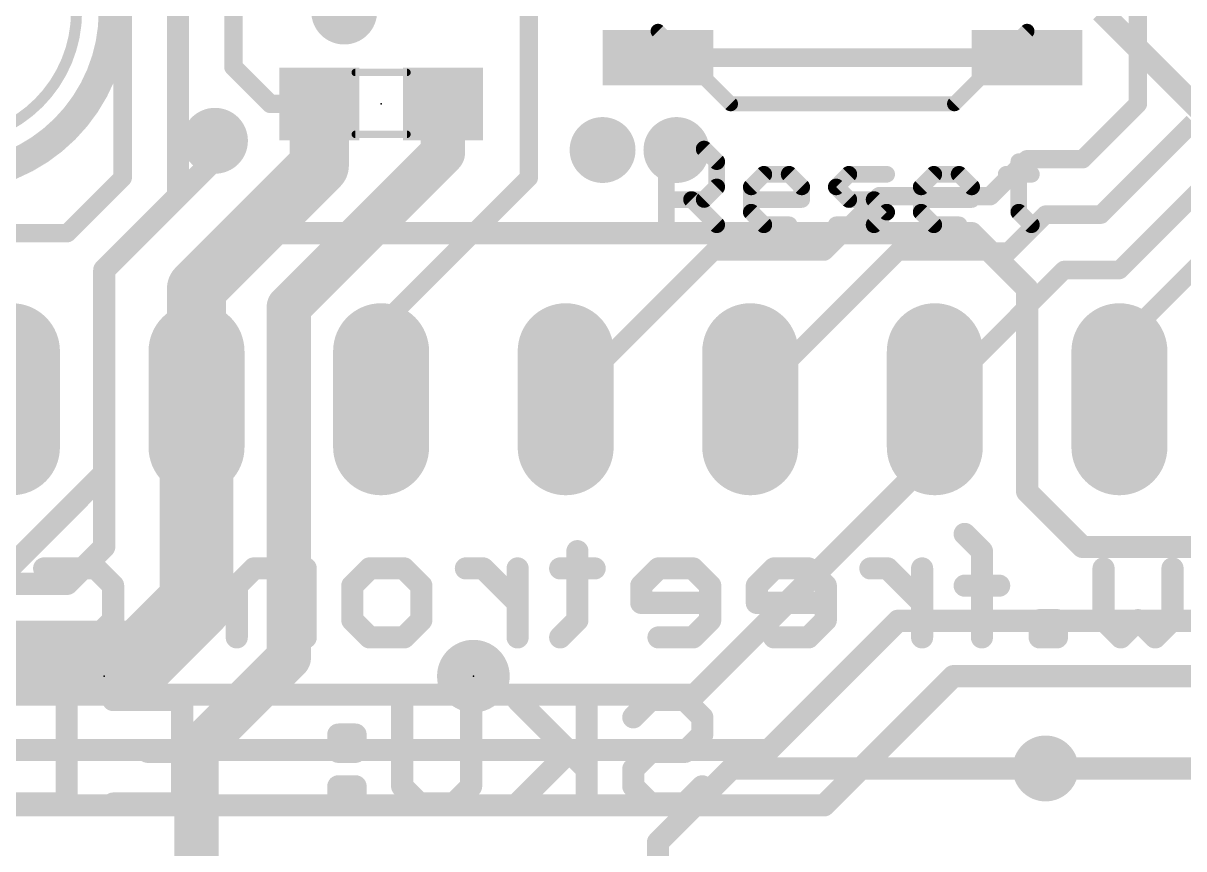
# Model space of a CAD drawing. Extents: x -0.08 to 2.71, y -0.01 to 2.11.
# Drawn here: x 1.756 to 2.385, y 0.547 to 0.994 of the extents above; entities that cross this region are included whole.
import ezdxf

# ---------------------------------------------------------------- set-up
doc = ezdxf.new("R2010")
doc.units = 0
for name, color, linetype in [('1', 14, 'CONTINUOUS'), ('16', 174, 'CONTINUOUS'), ('17', 94, 'CONTINUOUS'), ('18', 94, 'CONTINUOUS'), ('21', 251, 'CONTINUOUS'), ('22', 2, 'CONTINUOUS'), ('23', 178, 'CONTINUOUS'), ('51', 54, 'CONTINUOUS')]:
    doc.layers.add(name, color=color, linetype=linetype)

# ---------------------------------------------------------------- blocks, each defined once
blk = doc.blocks.new('RECT')
blk.add_solid([(-0.5, -0.5), (0.5, -0.5), (-0.5, 0.5), (0.5, 0.5)])
blk = doc.blocks.new('LONGP100')
at = {"const_width": 1}
blk.add_lwpolyline([(-0.5, 0), (0.5, 0)], dxfattribs=at)
at = {"const_width": 0.5}
for points in [[(-0.5, 0.25, 1), (-0.5, -0.25)], [(0.5, -0.25, 1), (0.5, 0.25)]]:
    blk.add_lwpolyline(points, format="xyb", dxfattribs=at)
blk = doc.blocks.new('PIE')
at = {"const_width": 0.5}
blk.add_lwpolyline([(0, -0.25, 1), (0, 0.25, 1), (0, -0.25)], format="xyb", dxfattribs=at)
blk = doc.blocks.new('ROUNDV')
at = {"const_width": 0.5}
blk.add_lwpolyline([(0, -0.25, 1), (0, 0.25, 1), (0, -0.25)], format="xyb", dxfattribs=at)

msp = doc.modelspace()

# ---------------------------------------------------------------- linework, layer by layer
at = {"layer": '1'}
for points, const_width in [([(2.03, 0.91), (2.03, 1.23)], 0.01), ([(2.36, 0.95), (2.36, 1.18)], 0.01), ([(1.81, 0.91), (1.81, 1.17)], 0.01), ([(1.84, 0.93), (1.84, 1.15)], 0.012), ([(1.87, 0.97), (1.87, 1.13)], 0.01), ([(1.89, 0.95), (1.87, 0.97)], 0.01), ([(2.1, 0.975), (2.3, 0.975)], 0.01), ([(1.916535, 0.916535), (1.916535, 0.95)], 0.032), ([(1.983465, 0.923465), (1.983465, 0.95)], 0.024), ([(1.916535, 0.95), (1.89, 0.95)], 0.01), ([(2.33, 0.92), (2.36, 0.95)], 0.01), ([(2.34, 0.89), (2.39, 0.94)], 0.01), ([(1.84, 0.9), (1.84, 0.93)], 0.012), ([(1.84, 0.93), (1.86, 0.93)], 0.012), ([(1.85, 0.85), (1.916535, 0.916535)], 0.032), ([(1.9, 0.84), (1.983465, 0.923465)], 0.024), ([(2.35, 0.86), (2.42, 0.93)], 0.01), ([(2.28, 0.9), (2.3, 0.92)], 0.01), ([(2.3, 0.92), (2.33, 0.92)], 0.01), ([(2.45, 0.92), (2.35, 0.82)], 0.01), ([(1.78, 0.88), (1.81, 0.91)], 0.01), ([(1.95, 0.83), (2.03, 0.91)], 0.01), ([(1.8, 0.86), (1.84, 0.9)], 0.012), ([(2.19, 0.87), (2.22, 0.9)], 0.01), ([(2.22, 0.9), (2.28, 0.9)], 0.01), ([(2.29, 0.87), (2.31, 0.89)], 0.01), ([(2.31, 0.89), (2.34, 0.89)], 0.01), ([(1.48, 0.88), (1.78, 0.88)], 0.01), ([(2.05, 0.79), (2.13, 0.87)], 0.01), ([(2.13, 0.87), (2.19, 0.87)], 0.01), ([(2.15, 0.79), (2.23, 0.87)], 0.01), ([(2.23, 0.87), (2.29, 0.87)], 0.01), ([(1.8, 0.71), (1.8, 0.86)], 0.012), ([(1.85, 0.79), (1.85, 0.85)], 0.032), ([(2.25, 0.79), (2.32, 0.86)], 0.01), ([(2.32, 0.86), (2.35, 0.86)], 0.01), ([(1.9, 0.65), (1.9, 0.84)], 0.024), ([(1.95, 0.79), (1.95, 0.83)], 0.01), ([(2.35, 0.82), (2.35, 0.79)], 0.01), ([(1.85, 0.68), (1.85, 0.79)], 0.04), ([(1.78, 0.69), (1.8, 0.71)], 0.012), ([(1.82, 0.65), (1.85, 0.68)], 0.04), ([(1.68, 0.69), (1.78, 0.69)], 0.012), ([(1.7, 0.65), (1.82, 0.65)], 0.04), ([(1.85, 0.6), (1.9, 0.65)], 0.024), ([(1.85, 0.49), (1.85, 0.6)], 0.024), ([(2.1, 0.55), (2.14, 0.59)], 0.012), ([(2.14, 0.59), (2.31, 0.59)], 0.012), ([(2.1, 0.43), (2.1, 0.55)], 0.012)]:
    msp.add_lwpolyline(points, dxfattribs=dict(at, const_width=const_width))
for points, const_width in [([(1.871768, 0.971768, 1), (1.868232, 0.968232)], 0.005), ([(2.1, 0.9775, 1), (2.1, 0.9725)], 0.005), ([(2.3, 0.9725, 1), (2.3, 0.9775)], 0.005), ([(1.8675, 0.97, 1), (1.8725, 0.97)], 0.005), ([(1.924535, 0.95, 1), (1.908535, 0.95)], 0.016), ([(1.989465, 0.95, 1), (1.977465, 0.95)], 0.012), ([(1.89, 0.9525, 1), (1.89, 0.9475)], 0.005), ([(1.888232, 0.948232, 1), (1.891768, 0.951768)], 0.005), ([(1.916535, 0.9475, 1), (1.916535, 0.9525)], 0.005), ([(2.3575, 0.95, 1), (2.3625, 0.95)], 0.005), ([(2.361768, 0.948232, 1), (2.358232, 0.951768)], 0.005), ([(1.843, 0.93, 1), (1.837, 0.93)], 0.006), ([(1.84, 0.933, 1), (1.84, 0.927)], 0.006), ([(1.837, 0.93, 1), (1.843, 0.93)], 0.006), ([(1.86, 0.927, 1), (1.86, 0.933)], 0.006), ([(1.922192, 0.910879, 1), (1.910879, 0.922192)], 0.016), ([(1.987707, 0.919222, 1), (1.979222, 0.927707)], 0.012), ([(1.908535, 0.916535, 1), (1.924535, 0.916535)], 0.016), ([(1.977465, 0.923465, 1), (1.989465, 0.923465)], 0.012), ([(2.3, 0.9225, 1), (2.3, 0.9175)], 0.005), ([(2.301768, 0.918232, 1), (2.298232, 0.921768)], 0.005), ([(2.33, 0.9175, 1), (2.33, 0.9225)], 0.005), ([(2.328232, 0.921768, 1), (2.331768, 0.918232)], 0.005), ([(1.8075, 0.91, 1), (1.8125, 0.91)], 0.005), ([(1.811768, 0.908232, 1), (1.808232, 0.911768)], 0.005), ([(2.0275, 0.91, 1), (2.0325, 0.91)], 0.005), ([(2.031768, 0.908232, 1), (2.028232, 0.911768)], 0.005), ([(1.842121, 0.897879, 1), (1.837879, 0.902121)], 0.006), ([(1.837, 0.9, 1), (1.843, 0.9)], 0.006), ([(2.22, 0.9025, 1), (2.22, 0.8975)], 0.005), ([(2.221768, 0.898232, 1), (2.218232, 0.901768)], 0.005), ([(2.278232, 0.901768, 1), (2.281768, 0.898232)], 0.005), ([(2.28, 0.8975, 1), (2.28, 0.9025)], 0.005), ([(2.31, 0.8925, 1), (2.31, 0.8875)], 0.005), ([(2.311768, 0.888232, 1), (2.308232, 0.891768)], 0.005), ([(2.338232, 0.891768, 1), (2.341768, 0.888232)], 0.005), ([(2.34, 0.8875, 1), (2.34, 0.8925)], 0.005), ([(1.778232, 0.881768, 1), (1.781768, 0.878232)], 0.005), ([(1.78, 0.8775, 1), (1.78, 0.8825)], 0.005), ([(2.13, 0.8725, 1), (2.13, 0.8675)], 0.005), ([(2.131768, 0.868232, 1), (2.128232, 0.871768)], 0.005), ([(2.188232, 0.871768, 1), (2.191768, 0.868232)], 0.005), ([(2.19, 0.8675, 1), (2.19, 0.8725)], 0.005), ([(2.23, 0.8725, 1), (2.23, 0.8675)], 0.005), ([(2.231768, 0.868232, 1), (2.228232, 0.871768)], 0.005), ([(2.288232, 0.871768, 1), (2.291768, 0.868232)], 0.005), ([(2.29, 0.8675, 1), (2.29, 0.8725)], 0.005), ([(1.803, 0.86, 1), (1.797, 0.86)], 0.006), ([(1.797879, 0.862121, 1), (1.802121, 0.857879)], 0.006), ([(1.858, 0.85, 1), (1.842, 0.85)], 0.016), ([(1.844343, 0.855657, 1), (1.855657, 0.844343)], 0.016), ([(2.32, 0.8625, 1), (2.32, 0.8575)], 0.005), ([(2.321768, 0.858232, 1), (2.318232, 0.861768)], 0.005), ([(2.348232, 0.861768, 1), (2.351768, 0.858232)], 0.005), ([(2.35, 0.8575, 1), (2.35, 0.8625)], 0.005), ([(1.895757, 0.844243, 1), (1.904243, 0.835757)], 0.012), ([(1.906, 0.84, 1), (1.894, 0.84)], 0.012), ([(1.9525, 0.83, 1), (1.9475, 0.83)], 0.005), ([(1.948232, 0.831768, 1), (1.951768, 0.828232)], 0.005), ([(2.3525, 0.82, 1), (2.3475, 0.82)], 0.005), ([(2.348232, 0.821768, 1), (2.351768, 0.818232)], 0.005), ([(1.86, 0.79, 1), (1.84, 0.79)], 0.02), ([(1.842, 0.79, 1), (1.858, 0.79)], 0.016), ([(1.9475, 0.79, 1), (1.9525, 0.79)], 0.005), ([(2.048232, 0.791768, 1), (2.051768, 0.788232)], 0.005), ([(2.148232, 0.791768, 1), (2.151768, 0.788232)], 0.005), ([(2.248232, 0.791768, 1), (2.251768, 0.788232)], 0.005), ([(2.3475, 0.79, 1), (2.3525, 0.79)], 0.005), ([(1.797, 0.71, 1), (1.803, 0.71)], 0.006), ([(1.802121, 0.707879, 1), (1.797879, 0.712121)], 0.006), ([(1.857071, 0.672929, 1), (1.842929, 0.687071)], 0.02), ([(1.777879, 0.692121, 1), (1.782121, 0.687879)], 0.006), ([(1.78, 0.687, 1), (1.78, 0.693)], 0.006), ([(1.84, 0.68, 1), (1.86, 0.68)], 0.02), ([(1.812929, 0.657071, 1), (1.827071, 0.642929)], 0.02), ([(1.82, 0.64, 1), (1.82, 0.66)], 0.02), ([(1.904243, 0.645757, 1), (1.895757, 0.654243)], 0.012), ([(1.894, 0.65, 1), (1.906, 0.65)], 0.012), ([(1.845757, 0.604243, 1), (1.854243, 0.595757)], 0.012), ([(1.856, 0.6, 1), (1.844, 0.6)], 0.012), ([(2.14, 0.593, 1), (2.14, 0.587)], 0.006), ([(2.142121, 0.587879, 1), (2.137879, 0.592121)], 0.006), ([(2.31, 0.587, 1), (2.31, 0.593)], 0.006), ([(2.103, 0.55, 1), (2.097, 0.55)], 0.006), ([(2.097879, 0.552121, 1), (2.102121, 0.547879)], 0.006)]:
    msp.add_lwpolyline(points, format="xyb", dxfattribs=dict(at, const_width=const_width))
at = {"layer": '16', "const_width": 0.012}
for points in [[(2.34, 1), (2.54, 0.8)], [(1.86, 0.93), (1.86, 0.92)], [(1.86, 0.92), (1.8, 0.86)], [(1.85, 0.85), (1.88, 0.88)], [(1.88, 0.88), (2.27, 0.88)], [(2.27, 0.88), (2.3, 0.85)], [(1.8, 0.86), (1.8, 0.75)], [(1.85, 0.79), (1.85, 0.85)], [(2.3, 0.85), (2.3, 0.74)], [(2.25, 0.76), (2.25, 0.79)], [(2.12, 0.63), (2.25, 0.76)], [(1.8, 0.75), (1.71, 0.66)], [(2.3, 0.74), (2.33, 0.71)], [(2.33, 0.71), (2.48, 0.71)], [(2.16, 0.6), (2.23, 0.67)], [(2.23, 0.67), (2.5, 0.67)], [(2.19, 0.57), (2.26, 0.64)], [(2.26, 0.64), (2.52, 0.64)], [(1.52, 0.63), (2.12, 0.63)], [(1.51, 0.6), (2.16, 0.6)], [(2.31, 0.59), (2.52, 0.59)], [(1.5, 0.57), (2.19, 0.57)]]:
    msp.add_lwpolyline(points, dxfattribs=at)
at = {"layer": '16', "const_width": 0.006}
for points in [[(1.863, 0.93, 1), (1.857, 0.93)], [(1.862121, 0.917879, 1), (1.857879, 0.922121)], [(1.857, 0.92, 1), (1.863, 0.92)], [(1.88, 0.883, 1), (1.88, 0.877)], [(1.882121, 0.877879, 1), (1.877879, 0.882121)], [(2.272121, 0.882121, 1), (2.267879, 0.877879)], [(2.27, 0.877, 1), (2.27, 0.883)], [(1.803, 0.86, 1), (1.797, 0.86)], [(1.797879, 0.862121, 1), (1.802121, 0.857879)], [(1.853, 0.85, 1), (1.847, 0.85)], [(2.303, 0.85, 1), (2.297, 0.85)], [(1.847879, 0.852121, 1), (1.852121, 0.847879)], [(2.297879, 0.847879, 1), (2.302121, 0.852121)], [(1.847, 0.79, 1), (1.853, 0.79)], [(2.253, 0.79, 1), (2.247, 0.79)], [(2.247, 0.76, 1), (2.253, 0.76)], [(2.252121, 0.757879, 1), (2.247879, 0.762121)], [(1.802121, 0.747879, 1), (1.797879, 0.752121)], [(1.797, 0.75, 1), (1.803, 0.75)], [(2.302121, 0.742121, 1), (2.297879, 0.737879)], [(2.297, 0.74, 1), (2.303, 0.74)], [(2.33, 0.713, 1), (2.33, 0.707)], [(2.327879, 0.707879, 1), (2.332121, 0.712121)], [(2.23, 0.673, 1), (2.23, 0.667)], [(2.232121, 0.667879, 1), (2.227879, 0.672121)], [(2.26, 0.643, 1), (2.26, 0.637)], [(2.262121, 0.637879, 1), (2.257879, 0.642121)], [(2.117879, 0.632121, 1), (2.122121, 0.627879)], [(2.12, 0.627, 1), (2.12, 0.633)], [(2.157879, 0.602121, 1), (2.162121, 0.597879)], [(2.16, 0.597, 1), (2.16, 0.603)], [(2.31, 0.593, 1), (2.31, 0.587)], [(2.187879, 0.572121, 1), (2.192121, 0.567879)], [(2.19, 0.567, 1), (2.19, 0.573)]]:
    msp.add_lwpolyline(points, format="xyb", dxfattribs=at)
at = {"layer": '21'}
for points, const_width in [([(1.715, 0.91, 1), (1.715, 1.09)], 0.016), ([(1.715, 0.93, 1), (1.715, 1.07)], 0.006), ([(2.13937, 0.952, 1), (2.13937, 0.948)], 0.004), ([(2.26063, 0.948, 1), (2.26063, 0.952)], 0.004), ([(2.10675, 0.925535, 1), (2.10225, 0.925535)], 0.0045), ([(2.1045, 0.927785, 1), (2.1045, 0.923285)], 0.0045), ([(2.126608, 0.927126, 1), (2.123426, 0.923944)], 0.0045), ([(2.125017, 0.923285, 1), (2.125017, 0.927785)], 0.0045), ([(2.134107, 0.918696, 1), (2.129607, 0.918696)], 0.0045), ([(2.130266, 0.917105, 1), (2.133448, 0.920287)], 0.0045), ([(2.297746, 0.918696, 1), (2.293246, 0.918696)], 0.0045), ([(2.157378, 0.914107, 1), (2.157378, 0.909607)], 0.0045), ([(2.158969, 0.910266, 1), (2.155787, 0.913448)], 0.0045), ([(2.172648, 0.913448, 1), (2.169466, 0.910266)], 0.0045), ([(2.171057, 0.909607, 1), (2.171057, 0.914107)], 0.0045), ([(2.203418, 0.914107, 1), (2.203418, 0.909607)], 0.0045), ([(2.205009, 0.910266, 1), (2.201827, 0.913448)], 0.0045), ([(2.223935, 0.909607, 1), (2.223935, 0.914107)], 0.0045), ([(2.249457, 0.914107, 1), (2.249457, 0.909607)], 0.0045), ([(2.251048, 0.910266, 1), (2.247866, 0.913448)], 0.0045), ([(2.264726, 0.913448, 1), (2.261544, 0.910266)], 0.0045), ([(2.263135, 0.909607, 1), (2.263135, 0.914107)], 0.0045), ([(2.288657, 0.914107, 1), (2.288657, 0.909607)], 0.0045), ([(2.302335, 0.909607, 1), (2.302335, 0.914107)], 0.0045), ([(2.129607, 0.905017, 1), (2.134107, 0.905017)], 0.0045), ([(2.133448, 0.903426, 1), (2.130266, 0.906608)], 0.0045), ([(2.152789, 0.905017, 1), (2.148289, 0.905017)], 0.0045), ([(2.148948, 0.906608, 1), (2.15213, 0.903426)], 0.0045), ([(2.180146, 0.905017, 1), (2.175646, 0.905017)], 0.0045), ([(2.176305, 0.903426, 1), (2.179487, 0.906608)], 0.0045), ([(2.198169, 0.906608, 1), (2.194987, 0.903426)], 0.0045), ([(2.194987, 0.906608, 1), (2.198169, 0.903426)], 0.0045), ([(2.244868, 0.905017, 1), (2.240368, 0.905017)], 0.0045), ([(2.241027, 0.906608, 1), (2.244209, 0.903426)], 0.0045), ([(2.272224, 0.905017, 1), (2.267724, 0.905017)], 0.0045), ([(2.268383, 0.903426, 1), (2.271565, 0.906608)], 0.0045), ([(2.1045, 0.900428, 1), (2.1045, 0.895928)], 0.0045), ([(2.119769, 0.899769, 1), (2.116587, 0.896587)], 0.0045), ([(2.123426, 0.899769, 1), (2.126608, 0.896587)], 0.0045), ([(2.125017, 0.895928, 1), (2.125017, 0.900428)], 0.0045), ([(2.150539, 0.900428, 1), (2.150539, 0.895928)], 0.0045), ([(2.175646, 0.898178, 1), (2.180146, 0.898178)], 0.0045), ([(2.177896, 0.895928, 1), (2.177896, 0.900428)], 0.0045), ([(2.203418, 0.900428, 1), (2.203418, 0.895928)], 0.0045), ([(2.201827, 0.896587, 1), (2.205009, 0.899769)], 0.0045), ([(2.218687, 0.899769, 1), (2.215505, 0.896587)], 0.0045), ([(2.217096, 0.895928, 1), (2.217096, 0.900428)], 0.0045), ([(2.242618, 0.900428, 1), (2.242618, 0.895928)], 0.0045), ([(2.267724, 0.898178, 1), (2.272224, 0.898178)], 0.0045), ([(2.269974, 0.895928, 1), (2.269974, 0.900428)], 0.0045), ([(2.15213, 0.89293, 1), (2.148948, 0.889748)], 0.0045), ([(2.148289, 0.891339, 1), (2.152789, 0.891339)], 0.0045), ([(2.225526, 0.889748, 1), (2.222344, 0.89293)], 0.0045), ([(2.222344, 0.889748, 1), (2.225526, 0.89293)], 0.0045), ([(2.244209, 0.89293, 1), (2.241027, 0.889748)], 0.0045), ([(2.240368, 0.891339, 1), (2.244868, 0.891339)], 0.0045), ([(2.297087, 0.89293, 1), (2.293905, 0.889748)], 0.0045), ([(2.293246, 0.891339, 1), (2.297746, 0.891339)], 0.0045), ([(2.10225, 0.8845, 1), (2.10675, 0.8845)], 0.0045), ([(2.130266, 0.882909, 1), (2.133448, 0.886091)], 0.0045), ([(2.157378, 0.88675, 1), (2.157378, 0.88225)], 0.0045), ([(2.155787, 0.882909, 1), (2.158969, 0.886091)], 0.0045), ([(2.171057, 0.88225, 1), (2.171057, 0.88675)], 0.0045), ([(2.196578, 0.88675, 1), (2.196578, 0.88225)], 0.0045), ([(2.215505, 0.886091, 1), (2.218687, 0.882909)], 0.0045), ([(2.217096, 0.88225, 1), (2.217096, 0.88675)], 0.0045), ([(2.249457, 0.88675, 1), (2.249457, 0.88225)], 0.0045), ([(2.247866, 0.882909, 1), (2.251048, 0.886091)], 0.0045), ([(2.263135, 0.88225, 1), (2.263135, 0.88675)], 0.0045), ([(2.300744, 0.882909, 1), (2.303926, 0.886091)], 0.0045)]:
    msp.add_lwpolyline(points, format="xyb", dxfattribs=dict(at, const_width=const_width))
for points, const_width in [([(2.26063, 0.95), (2.13937, 0.95)], 0.008), ([(2.1045, 0.8845), (2.1045, 0.925535)], 0.009), ([(2.1045, 0.925535), (2.125017, 0.925535)], 0.009), ([(2.125017, 0.925535), (2.131857, 0.918696)], 0.009), ([(2.131857, 0.918696), (2.131857, 0.905017)], 0.009), ([(2.295496, 0.918696), (2.295496, 0.891339)], 0.009), ([(2.150539, 0.905017), (2.157378, 0.911857)], 0.009), ([(2.157378, 0.911857), (2.171057, 0.911857)], 0.009), ([(2.171057, 0.911857), (2.177896, 0.905017)], 0.009), ([(2.196578, 0.905017), (2.203418, 0.911857)], 0.009), ([(2.203418, 0.911857), (2.223935, 0.911857)], 0.009), ([(2.242618, 0.905017), (2.249457, 0.911857)], 0.009), ([(2.249457, 0.911857), (2.263135, 0.911857)], 0.009), ([(2.263135, 0.911857), (2.269974, 0.905017)], 0.009), ([(2.288657, 0.911857), (2.302335, 0.911857)], 0.009), ([(2.131857, 0.905017), (2.125017, 0.898178)], 0.009), ([(2.150539, 0.891339), (2.150539, 0.905017)], 0.009), ([(2.177896, 0.905017), (2.177896, 0.898178)], 0.009), ([(2.203418, 0.898178), (2.196578, 0.905017)], 0.009), ([(2.242618, 0.891339), (2.242618, 0.905017)], 0.009), ([(2.269974, 0.905017), (2.269974, 0.898178)], 0.009), ([(2.125017, 0.898178), (2.1045, 0.898178)], 0.009), ([(2.118178, 0.898178), (2.131857, 0.8845)], 0.009), ([(2.177896, 0.898178), (2.150539, 0.898178)], 0.009), ([(2.217096, 0.898178), (2.203418, 0.898178)], 0.009), ([(2.223935, 0.891339), (2.217096, 0.898178)], 0.009), ([(2.269974, 0.898178), (2.242618, 0.898178)], 0.009), ([(2.157378, 0.8845), (2.150539, 0.891339)], 0.009), ([(2.217096, 0.8845), (2.223935, 0.891339)], 0.009), ([(2.249457, 0.8845), (2.242618, 0.891339)], 0.009), ([(2.295496, 0.891339), (2.302335, 0.8845)], 0.009), ([(2.171057, 0.8845), (2.157378, 0.8845)], 0.009), ([(2.196578, 0.8845), (2.217096, 0.8845)], 0.009), ([(2.263135, 0.8845), (2.249457, 0.8845)], 0.009)]:
    msp.add_lwpolyline(points, dxfattribs=dict(at, const_width=const_width))
at = {"layer": '22', "const_width": 0.012}
for points in [[(1.837218, 0.726389), (1.837218, 0.717048)], [(2.275512, 0.707707), (2.26617, 0.717048)], [(2.056365, 0.707707), (2.056365, 0.670341)], [(2.275512, 0.661), (2.275512, 0.707707)], [(1.767452, 0.698365), (1.795475, 0.698365)], [(1.795475, 0.698365), (1.804817, 0.689024)], [(1.846559, 0.698365), (1.837218, 0.698365)], [(1.837218, 0.698365), (1.837218, 0.661)], [(1.881148, 0.698365), (1.871807, 0.689024)], [(1.909172, 0.698365), (1.881148, 0.698365)], [(1.909172, 0.661), (1.909172, 0.698365)], [(1.934421, 0.689024), (1.943762, 0.698365)], [(1.943762, 0.698365), (1.962445, 0.698365)], [(1.962445, 0.698365), (1.971786, 0.689024)], [(2.005281, 0.698365), (1.99594, 0.698365)], [(2.023964, 0.679683), (2.005281, 0.698365)], [(2.023964, 0.661), (2.023964, 0.698365)], [(2.065706, 0.698365), (2.047023, 0.698365)], [(2.100296, 0.698365), (2.090954, 0.689024)], [(2.118978, 0.698365), (2.100296, 0.698365)], [(2.128319, 0.689024), (2.118978, 0.698365)], [(2.162909, 0.698365), (2.153568, 0.689024)], [(2.181592, 0.698365), (2.162909, 0.698365)], [(2.190933, 0.689024), (2.181592, 0.698365)], [(2.224428, 0.698365), (2.215087, 0.698365)], [(2.243111, 0.679683), (2.224428, 0.698365)], [(2.243111, 0.661), (2.243111, 0.698365)], [(2.341408, 0.670341), (2.341408, 0.698365)], [(2.378773, 0.698365), (2.378773, 0.670341)], [(1.804817, 0.689024), (1.804817, 0.670341)], [(1.871807, 0.689024), (1.871807, 0.661)], [(1.934421, 0.670341), (1.934421, 0.689024)], [(1.971786, 0.689024), (1.971786, 0.670341)], [(2.090954, 0.689024), (2.090954, 0.679683)], [(2.128319, 0.670341), (2.128319, 0.689024)], [(2.153568, 0.689024), (2.153568, 0.679683)], [(2.190933, 0.670341), (2.190933, 0.689024)], [(2.284853, 0.689024), (2.26617, 0.689024)], [(2.090954, 0.679683), (2.128319, 0.679683)], [(2.153568, 0.679683), (2.190933, 0.679683)], [(1.804817, 0.670341), (1.795475, 0.661)], [(1.943762, 0.661), (1.934421, 0.670341)], [(1.971786, 0.670341), (1.962445, 0.661)], [(2.056365, 0.670341), (2.047023, 0.661)], [(2.118978, 0.661), (2.128319, 0.670341)], [(2.181592, 0.661), (2.190933, 0.670341)], [(2.31616, 0.670341), (2.306818, 0.670341)], [(2.306818, 0.670341), (2.306818, 0.661)], [(2.31616, 0.661), (2.31616, 0.670341)], [(2.350749, 0.661), (2.341408, 0.670341)], [(2.360091, 0.670341), (2.350749, 0.661)], [(2.369432, 0.661), (2.360091, 0.670341)], [(2.378773, 0.670341), (2.369432, 0.661)], [(1.795475, 0.661), (1.767452, 0.661)], [(1.846559, 0.661), (1.827876, 0.661)], [(1.962445, 0.661), (1.943762, 0.661)], [(2.100296, 0.661), (2.118978, 0.661)], [(2.162909, 0.661), (2.181592, 0.661)], [(2.306818, 0.661), (2.31616, 0.661)], [(1.779626, 0.627048), (1.779626, 0.571)], [(1.804874, 0.627048), (1.84224, 0.627048)], [(1.84224, 0.627048), (1.84224, 0.571)], [(1.961408, 0.580341), (1.961408, 0.627048)], [(1.998773, 0.627048), (1.998773, 0.580341)], [(2.061387, 0.589683), (2.024021, 0.627048)], [(2.061387, 0.627048), (2.061387, 0.571)], [(2.086635, 0.617707), (2.095976, 0.627048)], [(2.095976, 0.627048), (2.114659, 0.627048)], [(2.114659, 0.627048), (2.124, 0.617707)], [(2.124, 0.617707), (2.124, 0.608365)], [(1.93616, 0.608365), (1.926818, 0.608365)], [(1.926818, 0.608365), (1.926818, 0.599024)], [(1.93616, 0.599024), (1.93616, 0.608365)], [(2.124, 0.608365), (2.114659, 0.599024)], [(1.84224, 0.599024), (1.823557, 0.599024)], [(1.926818, 0.599024), (1.93616, 0.599024)], [(2.052045, 0.599024), (2.024021, 0.571)], [(2.095976, 0.599024), (2.086635, 0.589683)], [(2.114659, 0.599024), (2.095976, 0.599024)], [(2.086635, 0.589683), (2.086635, 0.580341)], [(1.93616, 0.580341), (1.926818, 0.580341)], [(1.926818, 0.580341), (1.926818, 0.571)], [(1.93616, 0.571), (1.93616, 0.580341)], [(1.970749, 0.571), (1.961408, 0.580341)], [(1.998773, 0.580341), (1.989432, 0.571)], [(2.086635, 0.580341), (2.095976, 0.571)], [(2.114659, 0.571), (2.124, 0.580341)], [(1.779626, 0.571), (1.742261, 0.571)], [(1.84224, 0.571), (1.804874, 0.571)], [(1.926818, 0.571), (1.93616, 0.571)], [(1.989432, 0.571), (1.970749, 0.571)], [(2.095976, 0.571), (2.114659, 0.571)]]:
    msp.add_lwpolyline(points, dxfattribs=at)
at = {"layer": '22', "const_width": 0.006}
for points in [[(1.840218, 0.726389, 1), (1.834218, 0.726389)], [(1.834218, 0.717048, 1), (1.840218, 0.717048)], [(2.268292, 0.719169, 1), (2.264049, 0.714927)], [(2.059365, 0.707707, 1), (2.053365, 0.707707)], [(2.278512, 0.707707, 1), (2.272512, 0.707707)], [(2.27339, 0.705585, 1), (2.277633, 0.709828)], [(1.767452, 0.701365, 1), (1.767452, 0.695365)], [(1.797597, 0.700486, 1), (1.793354, 0.696244)], [(1.795475, 0.695365, 1), (1.795475, 0.701365)], [(1.837218, 0.701365, 1), (1.837218, 0.695365)], [(1.840218, 0.698365, 1), (1.834218, 0.698365)], [(1.846559, 0.695365, 1), (1.846559, 0.701365)], [(1.881148, 0.701365, 1), (1.881148, 0.695365)], [(1.88327, 0.696244, 1), (1.879027, 0.700486)], [(1.912172, 0.698365, 1), (1.906172, 0.698365)], [(1.909172, 0.695365, 1), (1.909172, 0.701365)], [(1.943762, 0.701365, 1), (1.943762, 0.695365)], [(1.945883, 0.696244, 1), (1.941641, 0.700486)], [(1.964566, 0.700486, 1), (1.960323, 0.696244)], [(1.962445, 0.695365, 1), (1.962445, 0.701365)], [(1.99594, 0.701365, 1), (1.99594, 0.695365)], [(2.007402, 0.700486, 1), (2.00316, 0.696244)], [(2.005281, 0.695365, 1), (2.005281, 0.701365)], [(2.026964, 0.698365, 1), (2.020964, 0.698365)], [(2.047023, 0.701365, 1), (2.047023, 0.695365)], [(2.065706, 0.695365, 1), (2.065706, 0.701365)], [(2.100296, 0.701365, 1), (2.100296, 0.695365)], [(2.102417, 0.696244, 1), (2.098174, 0.700486)], [(2.121099, 0.700486, 1), (2.116857, 0.696244)], [(2.118978, 0.695365, 1), (2.118978, 0.701365)], [(2.162909, 0.701365, 1), (2.162909, 0.695365)], [(2.16503, 0.696244, 1), (2.160788, 0.700486)], [(2.183713, 0.700486, 1), (2.17947, 0.696244)], [(2.181592, 0.695365, 1), (2.181592, 0.701365)], [(2.215087, 0.701365, 1), (2.215087, 0.695365)], [(2.226549, 0.700486, 1), (2.222307, 0.696244)], [(2.224428, 0.695365, 1), (2.224428, 0.701365)], [(2.246111, 0.698365, 1), (2.240111, 0.698365)], [(2.344408, 0.698365, 1), (2.338408, 0.698365)], [(2.381773, 0.698365, 1), (2.375773, 0.698365)], [(1.807817, 0.689024, 1), (1.801817, 0.689024)], [(1.802695, 0.686903, 1), (1.806938, 0.691145)], [(1.874807, 0.689024, 1), (1.868807, 0.689024)], [(1.869686, 0.691145, 1), (1.873929, 0.686903)], [(1.937421, 0.689024, 1), (1.931421, 0.689024)], [(1.932299, 0.691145, 1), (1.936542, 0.686903)], [(1.974786, 0.689024, 1), (1.968786, 0.689024)], [(1.969664, 0.686903, 1), (1.973907, 0.691145)], [(2.093954, 0.689024, 1), (2.087954, 0.689024)], [(2.088833, 0.691145, 1), (2.093076, 0.686903)], [(2.131319, 0.689024, 1), (2.125319, 0.689024)], [(2.126198, 0.686903, 1), (2.130441, 0.691145)], [(2.156568, 0.689024, 1), (2.150568, 0.689024)], [(2.151446, 0.691145, 1), (2.155689, 0.686903)], [(2.193933, 0.689024, 1), (2.187933, 0.689024)], [(2.188812, 0.686903, 1), (2.193054, 0.691145)], [(2.26617, 0.692024, 1), (2.26617, 0.686024)], [(2.284853, 0.686024, 1), (2.284853, 0.692024)], [(2.090954, 0.682683, 1), (2.090954, 0.676683)], [(2.128319, 0.676683, 1), (2.128319, 0.682683)], [(2.153568, 0.682683, 1), (2.153568, 0.676683)], [(2.190933, 0.676683, 1), (2.190933, 0.682683)], [(2.021842, 0.677561, 1), (2.026085, 0.681804)], [(2.087954, 0.679683, 1), (2.093954, 0.679683)], [(2.150568, 0.679683, 1), (2.156568, 0.679683)], [(2.240989, 0.677561, 1), (2.245232, 0.681804)], [(1.801817, 0.670341, 1), (1.807817, 0.670341)], [(1.806938, 0.66822, 1), (1.802695, 0.672463)], [(1.936542, 0.672463, 1), (1.932299, 0.66822)], [(1.931421, 0.670341, 1), (1.937421, 0.670341)], [(1.968786, 0.670341, 1), (1.974786, 0.670341)], [(1.973907, 0.66822, 1), (1.969664, 0.672463)], [(2.053365, 0.670341, 1), (2.059365, 0.670341)], [(2.058486, 0.66822, 1), (2.054243, 0.672463)], [(2.125319, 0.670341, 1), (2.131319, 0.670341)], [(2.130441, 0.66822, 1), (2.126198, 0.672463)], [(2.187933, 0.670341, 1), (2.193933, 0.670341)], [(2.193054, 0.66822, 1), (2.188812, 0.672463)], [(2.306818, 0.673341, 1), (2.306818, 0.667341)], [(2.309818, 0.670341, 1), (2.303818, 0.670341)], [(2.31916, 0.670341, 1), (2.31316, 0.670341)], [(2.31616, 0.667341, 1), (2.31616, 0.673341)], [(2.343529, 0.672463, 1), (2.339287, 0.66822)], [(2.338408, 0.670341, 1), (2.344408, 0.670341)], [(2.362212, 0.672463, 1), (2.357969, 0.66822)], [(2.362212, 0.66822, 1), (2.357969, 0.672463)], [(2.375773, 0.670341, 1), (2.381773, 0.670341)], [(2.380894, 0.66822, 1), (2.376652, 0.672463)], [(1.767452, 0.664, 1), (1.767452, 0.658)], [(1.795475, 0.658, 1), (1.795475, 0.664)], [(1.827876, 0.664, 1), (1.827876, 0.658)], [(1.846559, 0.658, 1), (1.846559, 0.664)], [(1.943762, 0.664, 1), (1.943762, 0.658)], [(1.962445, 0.658, 1), (1.962445, 0.664)], [(2.100296, 0.664, 1), (2.100296, 0.658)], [(2.118978, 0.658, 1), (2.118978, 0.664)], [(2.162909, 0.664, 1), (2.162909, 0.658)], [(2.181592, 0.658, 1), (2.181592, 0.664)], [(2.306818, 0.664, 1), (2.306818, 0.658)], [(2.31616, 0.658, 1), (2.31616, 0.664)], [(1.793354, 0.663121, 1), (1.797597, 0.658879)], [(1.834218, 0.661, 1), (1.840218, 0.661)], [(1.868807, 0.661, 1), (1.874807, 0.661)], [(1.906172, 0.661, 1), (1.912172, 0.661)], [(1.941641, 0.658879, 1), (1.945883, 0.663121)], [(1.960323, 0.663121, 1), (1.964566, 0.658879)], [(2.020964, 0.661, 1), (2.026964, 0.661)], [(2.044902, 0.663121, 1), (2.049145, 0.658879)], [(2.116857, 0.663121, 1), (2.121099, 0.658879)], [(2.17947, 0.663121, 1), (2.183713, 0.658879)], [(2.240111, 0.661, 1), (2.246111, 0.661)], [(2.272512, 0.661, 1), (2.278512, 0.661)], [(2.303818, 0.661, 1), (2.309818, 0.661)], [(2.31316, 0.661, 1), (2.31916, 0.661)], [(2.348628, 0.663121, 1), (2.352871, 0.658879)], [(2.348628, 0.658879, 1), (2.352871, 0.663121)], [(2.367311, 0.663121, 1), (2.371553, 0.658879)], [(2.367311, 0.658879, 1), (2.371553, 0.663121)], [(1.782626, 0.627048, 1), (1.776626, 0.627048)], [(1.804874, 0.630048, 1), (1.804874, 0.624048)], [(1.84524, 0.627048, 1), (1.83924, 0.627048)], [(1.84224, 0.624048, 1), (1.84224, 0.630048)], [(1.964408, 0.627048, 1), (1.958408, 0.627048)], [(2.001773, 0.627048, 1), (1.995773, 0.627048)], [(2.026143, 0.629169, 1), (2.0219, 0.624927)], [(2.064387, 0.627048, 1), (2.058387, 0.627048)], [(2.095976, 0.630048, 1), (2.095976, 0.624048)], [(2.098097, 0.624927, 1), (2.093855, 0.629169)], [(2.11678, 0.629169, 1), (2.112537, 0.624927)], [(2.114659, 0.624048, 1), (2.114659, 0.630048)], [(2.084514, 0.619828, 1), (2.088756, 0.615585)], [(2.127, 0.617707, 1), (2.121, 0.617707)], [(2.121879, 0.615585, 1), (2.126121, 0.619828)], [(1.926818, 0.611365, 1), (1.926818, 0.605365)], [(1.929818, 0.608365, 1), (1.923818, 0.608365)], [(1.93916, 0.608365, 1), (1.93316, 0.608365)], [(1.93616, 0.605365, 1), (1.93616, 0.611365)], [(2.121, 0.608365, 1), (2.127, 0.608365)], [(2.126121, 0.606244, 1), (2.121879, 0.610486)], [(1.823557, 0.602024, 1), (1.823557, 0.596024)], [(1.84224, 0.596024, 1), (1.84224, 0.602024)], [(1.926818, 0.602024, 1), (1.926818, 0.596024)], [(1.93616, 0.596024, 1), (1.93616, 0.602024)], [(2.054167, 0.596903, 1), (2.049924, 0.601145)], [(2.095976, 0.602024, 1), (2.095976, 0.596024)], [(2.098097, 0.596903, 1), (2.093855, 0.601145)], [(2.112537, 0.601145, 1), (2.11678, 0.596903)], [(2.114659, 0.596024, 1), (2.114659, 0.602024)], [(1.923818, 0.599024, 1), (1.929818, 0.599024)], [(1.93316, 0.599024, 1), (1.93916, 0.599024)], [(2.059265, 0.587561, 1), (2.063508, 0.591804)], [(2.089635, 0.589683, 1), (2.083635, 0.589683)], [(2.084514, 0.591804, 1), (2.088756, 0.587561)], [(1.926818, 0.583341, 1), (1.926818, 0.577341)], [(1.929818, 0.580341, 1), (1.923818, 0.580341)], [(1.93916, 0.580341, 1), (1.93316, 0.580341)], [(1.93616, 0.577341, 1), (1.93616, 0.583341)], [(1.963529, 0.582463, 1), (1.959287, 0.57822)], [(2.000894, 0.57822, 1), (1.996652, 0.582463)], [(2.088756, 0.582463, 1), (2.084514, 0.57822)], [(2.126121, 0.57822, 1), (2.121879, 0.582463)], [(1.958408, 0.580341, 1), (1.964408, 0.580341)], [(1.995773, 0.580341, 1), (2.001773, 0.580341)], [(2.083635, 0.580341, 1), (2.089635, 0.580341)], [(1.776626, 0.571, 1), (1.782626, 0.571)], [(1.779626, 0.568, 1), (1.779626, 0.574)], [(1.804874, 0.574, 1), (1.804874, 0.568)], [(1.83924, 0.571, 1), (1.84524, 0.571)], [(1.84224, 0.568, 1), (1.84224, 0.574)], [(1.926818, 0.574, 1), (1.926818, 0.568)], [(1.923818, 0.571, 1), (1.929818, 0.571)], [(1.93316, 0.571, 1), (1.93916, 0.571)], [(1.93616, 0.568, 1), (1.93616, 0.574)], [(1.970749, 0.574, 1), (1.970749, 0.568)], [(1.968628, 0.568879, 1), (1.972871, 0.573121)], [(1.987311, 0.573121, 1), (1.991553, 0.568879)], [(1.989432, 0.568, 1), (1.989432, 0.574)], [(2.0219, 0.573121, 1), (2.026143, 0.568879)], [(2.058387, 0.571, 1), (2.064387, 0.571)], [(2.095976, 0.574, 1), (2.095976, 0.568)], [(2.093855, 0.568879, 1), (2.098097, 0.573121)], [(2.112537, 0.573121, 1), (2.11678, 0.568879)], [(2.114659, 0.568, 1), (2.114659, 0.574)]]:
    msp.add_lwpolyline(points, format="xyb", dxfattribs=at)
at = {"layer": '23'}
for p in [(1.95, 0.95), (1.8, 0.64), (2, 0.64)]:
    msp.add_point(p, dxfattribs=at)
at = {"layer": '51'}
for points, const_width in [([(2.13937, 0.95), (2.1, 0.98937)], 0.008), ([(2.3, 0.98937), (2.26063, 0.95)], 0.008), ([(1.935984, 0.967008), (1.964016, 0.967008)], 0.004), ([(1.935984, 0.933504), (1.964016, 0.933504)], 0.004)]:
    msp.add_lwpolyline(points, dxfattribs=dict(at, const_width=const_width))
for points, const_width in [([(2.101414, 0.990784, 1), (2.098586, 0.987956)], 0.004), ([(2.301414, 0.987956, 1), (2.298586, 0.990784)], 0.004), ([(1.935984, 0.968008, 1), (1.935984, 0.966008)], 0.002), ([(1.964016, 0.966008, 1), (1.964016, 0.968008)], 0.002), ([(2.137956, 0.948586, 1), (2.140784, 0.951414)], 0.004), ([(2.259216, 0.951414, 1), (2.262044, 0.948586)], 0.004), ([(1.935984, 0.934504, 1), (1.935984, 0.932504)], 0.002), ([(1.964016, 0.932504, 1), (1.964016, 0.934504)], 0.002)]:
    msp.add_lwpolyline(points, format="xyb", dxfattribs=dict(at, const_width=const_width))

# ---------------------------------------------------------------- block references
at = {"layer": '1', "xscale": 0.03, "yscale": 0.06, "rotation": 270}
for p in [(2.1, 0.975), (2.3, 0.975)]:
    msp.add_blockref('RECT', p, dxfattribs=at)
at = {"layer": '1', "yscale": 0.03937}
for name, p, xscale in [('RECT', (1.916535, 0.95), 0.043307), ('RECT', (1.983465, 0.95), 0.043307), ('PIE', (2, 0.64), 0.03937)]:
    msp.add_blockref(name, p, dxfattribs=dict(at, xscale=xscale))
at = {"layer": '17', "xscale": 0.052, "yscale": 0.052, "rotation": 270}
for p in [(1.75, 0.79), (1.75, 0.79), (1.85, 0.79), (1.85, 0.79), (1.95, 0.79), (1.95, 0.79), (2.05, 0.79), (2.05, 0.79), (2.15, 0.79), (2.15, 0.79), (2.25, 0.79), (2.25, 0.79), (2.35, 0.79), (2.35, 0.79)]:
    msp.add_blockref('LONGP100', p, dxfattribs=at)
at = {"layer": '18', "xscale": 0.035685, "yscale": 0.035685}
for p in [(1.93, 1), (1.93, 1), (1.86, 0.93), (1.86, 0.93), (2.07, 0.925), (2.07, 0.925), (2.11, 0.925), (2.11, 0.925), (2.31, 0.59), (2.31, 0.59)]:
    msp.add_blockref('ROUNDV', p, dxfattribs=at)
at = {"layer": '51', "xscale": 0.019689, "yscale": 0.037402}
for p in [(1.926844, 0.950201), (1.972844, 0.950201)]:
    msp.add_blockref('RECT', p, dxfattribs=at)

doc.saveas('drawing.dxf')
